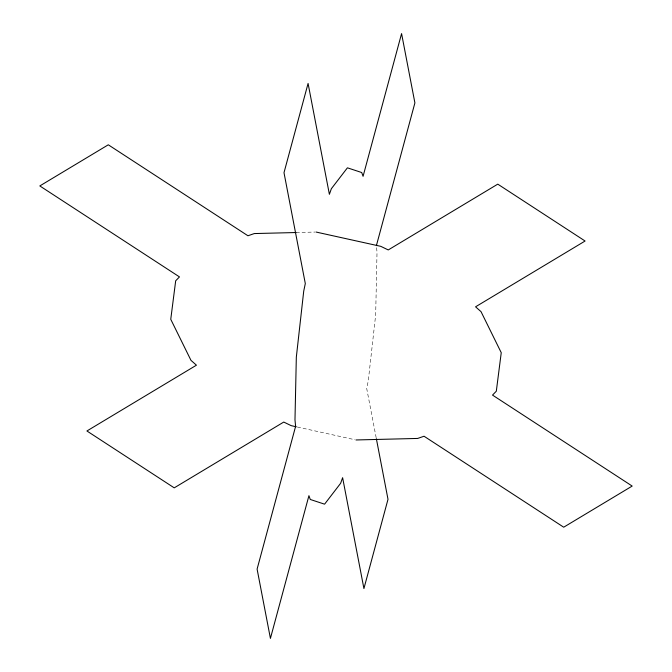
<?xml version="1.0" encoding="UTF-8"?>
<svg xmlns="http://www.w3.org/2000/svg" width="672" height="672" viewBox="0 0 672 672"><rect width="100%" height="100%" fill="white"/><g stroke="black" fill="none" stroke-linecap="round" stroke-linejoin="round"><path stroke-width="0.5" stroke-dasharray="3.36 2.52" d="M296.142 232.529L314.975 232.058M297.293 427.006L354.967 439.74M376.169 437.716L366.694 388.45L368.281 380.822L375.673 314.849L377.017 252.101L376.48 246.582"/><path stroke-width="1.01" d="M376.387 245.658L414.901 102.908L401.579 33.6L363.065 176.35L361.729 172.536L347.416 167.824L331.363 188.723L329.381 194.309L308.078 83.446L283.996 172.696L305.306 283.55L303.719 291.178L296.327 357.151L294.983 419.899L295.613 426.342L257.099 569.092L270.421 638.4L308.935 495.65L310.271 499.464L324.584 504.176L340.637 483.277L342.619 477.691L363.922 588.554L388.004 499.304L376.362 438.74M296.142 232.529L254.302 233.562L247.951 235.771L108.293 144.799L39.816 185.934L179.474 276.906L175.686 280.795L170.755 319.309L190.982 360.36L196.442 365.182L86.915 430.979L174.233 487.855L283.752 422.058L291.228 425.662L296.285 426.779M355.984 439.967L417.698 438.438L424.049 436.229L563.707 527.201L632.184 486.066L492.526 395.094L496.314 391.205L501.245 352.691L481.018 311.64L475.558 306.818L585.085 241.021L497.767 184.145L388.248 249.942L380.772 246.338L316.016 232.033"/></g></svg>
